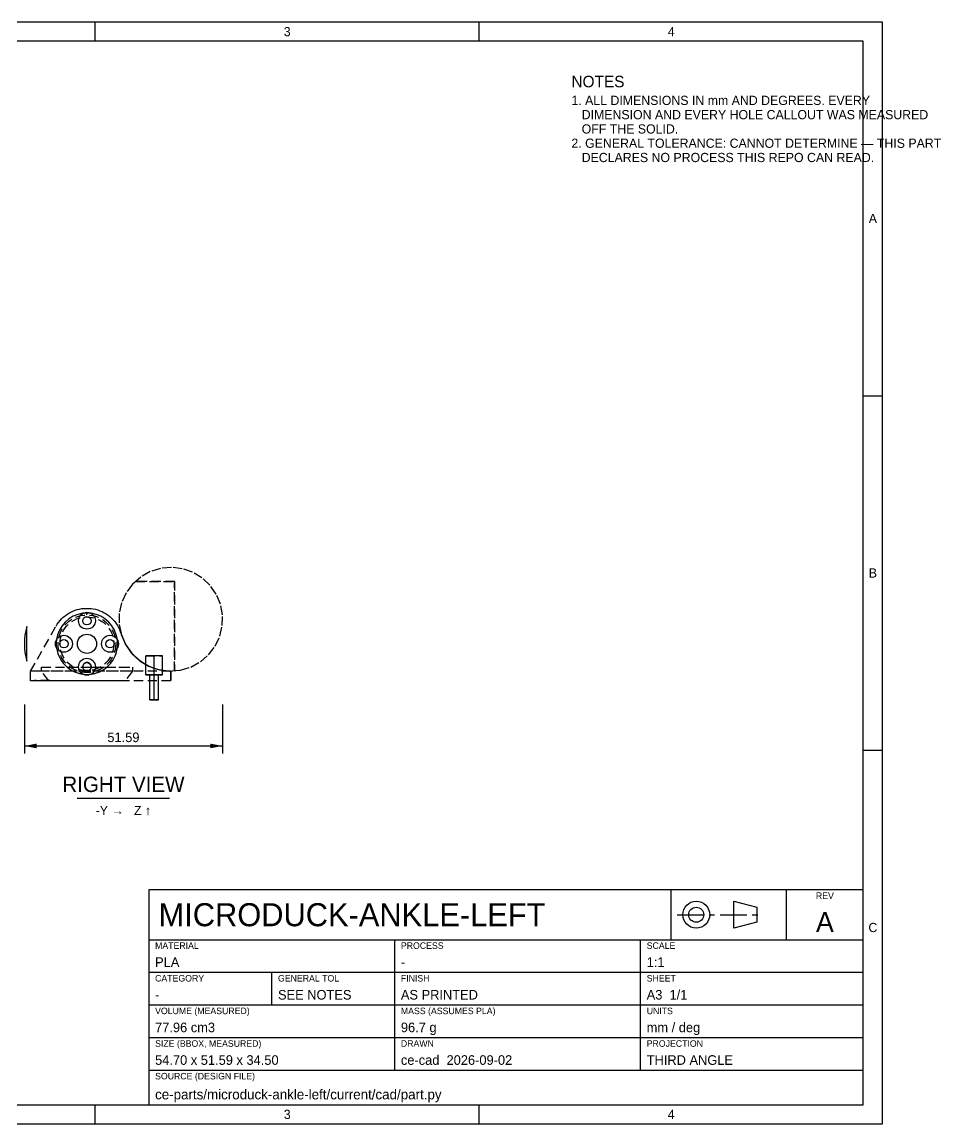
# Model space of a CAD drawing. Header units: millimetres. Extents: x 5 to 430, y 5 to 292.
# Drawn here: x 191 to 430.2, y 5 to 292 of the extents above; entities that cross this region are included whole.
import ezdxf
from ezdxf.enums import TextEntityAlignment as Align

# ---------------------------------------------------------------- set-up
doc = ezdxf.new("R2010")
doc.units = ezdxf.units.MM
doc.linetypes.add('CENTER', pattern=[11.2, 7, -1.4, 1.4, -1.4])
doc.linetypes.add('HIDDEN', pattern=[3.6, 2.4, -1.2])
for name, color, linetype in [('CENTER', 4, 'CENTER'), ('DIM', 3, 'CONTINUOUS'), ('FRAME', 7, 'CONTINUOUS'), ('HIDDEN', 8, 'HIDDEN'), ('TEXT', 3, 'CONTINUOUS'), ('TITLE', 7, 'CONTINUOUS'), ('VISIBLE', 7, 'CONTINUOUS')]:
    doc.layers.add(name, color=color, linetype=linetype)

msp = doc.modelspace()

# ---------------------------------------------------------------- linework, layer by layer
at = {"layer": 'CENTER'}
msp.add_line((361.5, 59.5), (383.75, 59.5), dxfattribs=at)
at = {"layer": 'DIM'}
for p, q in [((191.556583, 114.256823), (191.556583, 101.456823)), ((243.143417, 114.256823), (243.143417, 101.456823)), ((191.556583, 103.456823), (243.143417, 103.456823))]:
    msp.add_line(p, q, dxfattribs=at)
for points in [[(191.556583, 103.456823), (194.756583, 102.848823), (194.756583, 104.064823)], [(243.143417, 103.456823), (239.943417, 104.064823), (239.943417, 102.848823)]]:
    msp.add_solid(points, dxfattribs=at)
at = {"layer": 'FRAME'}
for p, q in [((410, 287), (10, 287)), ((410, 10), (410, 287)), ((410, 66), (224, 66)), ((224, 66), (224, 10)), ((410, 10), (410, 66)), ((10, 10), (410, 10)), ((224, 10), (410, 10))]:
    msp.add_line(p, q, dxfattribs=at)
at = {"layer": 'HIDDEN'}
for p, q in [((227.040204, 149.694068), (224.33579, 148.848702)), ((227.040204, 149.694068), (224.33579, 148.848702)), ((229.8615, 149.956343), (227.040204, 149.694068)), ((229.8615, 149.956343), (227.040204, 149.694068)), ((232.6754, 149.623972), (229.8615, 149.956343)), ((232.6754, 149.623972), (229.8615, 149.956343)), ((235.357949, 148.711597), (232.6754, 149.623972)), ((235.357949, 148.711597), (232.6754, 149.623972)), ((221.867389, 147.457482), (219.743733, 145.581693)), ((221.867389, 147.457482), (220.555625, 146.298823)), ((224.33579, 148.848702), (221.867389, 147.457482)), ((224.33579, 148.848702), (221.867389, 147.457482)), ((237.790982, 147.259408), (235.357949, 148.711597)), ((237.790982, 147.259408), (235.357949, 148.711597)), ((239.867321, 145.331374), (237.790982, 147.259408)), ((239.867321, 145.331374), (237.790982, 147.259408)), ((219.743733, 145.581693), (218.058371, 143.303963)), ((219.743733, 145.581693), (218.058371, 143.303963)), ((219.743733, 145.581693), (218.058371, 143.303963)), ((220.555625, 146.298823), (219.743733, 145.581693)), ((220.555625, 146.298823), (219.743733, 145.581693)), ((230.693583, 146.298823), (220.555625, 146.298823)), ((220.555625, 146.298823), (230.693583, 146.298823)), ((230.693583, 123.06844), (230.693583, 146.298823)), ((230.693583, 146.298823), (230.693583, 123.06844)), ((241.495505, 143.012427), (239.867321, 145.331374)), ((241.495505, 143.012427), (239.867321, 145.331374)), ((216.885543, 140.724626), (216.276914, 137.957305)), ((216.885543, 140.724626), (216.276914, 137.957305)), ((216.885543, 140.724626), (216.276914, 137.957305)), ((218.058371, 143.303963), (216.885543, 140.724626)), ((218.058371, 143.303963), (216.885543, 140.724626)), ((218.058371, 143.303963), (216.885543, 140.724626)), ((242.603811, 140.404716), (241.495505, 143.012427)), ((242.603811, 140.404716), (241.495505, 143.012427)), ((202.633129, 137.709828), (203.140447, 138.033245)), ((202.633129, 137.709828), (203.140447, 138.033245)), ((202.633129, 137.709828), (203.140447, 138.033245)), ((203.140447, 138.033245), (203.667717, 138.322999)), ((203.140447, 138.033245), (203.667717, 138.322999)), ((203.140447, 138.033245), (203.667717, 138.322999)), ((203.667717, 138.322999), (204.212709, 138.577863)), ((203.667717, 138.322999), (204.212709, 138.577863)), ((203.667717, 138.322999), (204.212709, 138.577863)), ((204.212709, 138.577863), (204.773115, 138.796759)), ((204.212709, 138.577863), (204.773115, 138.796759)), ((204.212709, 138.577863), (204.773115, 138.796759)), ((204.773115, 138.796759), (205.346566, 138.978762)), ((204.773115, 138.796759), (205.346566, 138.978762)), ((204.773115, 138.796759), (205.346566, 138.978762)), ((205.346566, 138.978762), (205.930636, 139.1231)), ((205.346566, 138.978762), (205.930636, 139.1231)), ((205.346566, 138.978762), (205.930636, 139.1231)), ((205.930636, 139.1231), (206.522853, 139.229165)), ((205.930636, 139.1231), (206.522853, 139.229165)), ((205.930636, 139.1231), (206.522853, 139.229165)), ((206.522853, 139.229165), (207.120713, 139.275823)), ((206.522853, 139.229165), (207.120713, 139.275823)), ((206.522853, 139.229165), (207.120713, 139.275823)), ((207.120713, 139.275823), (207.721685, 139.275823)), ((207.120713, 139.275823), (207.721685, 139.275823)), ((207.120713, 139.275823), (207.721685, 139.275823)), ((207.721685, 139.275823), (208.323229, 139.275823)), ((207.721685, 139.275823), (208.323229, 139.275823)), ((207.721685, 139.275823), (208.323229, 139.275823)), ((207.856583, 137.575823), (207.856583, 138.075823)), ((207.856583, 137.575823), (207.856583, 138.075823)), ((207.856583, 137.575823), (207.856583, 138.075823)), ((208.323229, 139.275823), (208.922798, 139.264168)), ((208.323229, 139.275823), (208.922798, 139.264168)), ((208.323229, 139.275823), (208.922798, 139.264168)), ((208.922798, 139.264168), (209.517857, 139.17542)), ((208.922798, 139.264168), (209.517857, 139.17542)), ((208.922798, 139.264168), (209.517857, 139.17542)), ((209.517857, 139.17542), (210.105888, 139.048177)), ((209.517857, 139.17542), (210.105888, 139.048177)), ((209.517857, 139.17542), (210.105888, 139.048177)), ((210.105888, 139.048177), (210.684403, 138.882976)), ((210.105888, 139.048177), (210.684403, 138.882976)), ((210.105888, 139.048177), (210.684403, 138.882976)), ((210.684403, 138.882976), (211.250955, 138.680516)), ((210.684403, 138.882976), (211.250955, 138.680516)), ((210.684403, 138.882976), (211.250955, 138.680516)), ((211.250955, 138.680516), (211.803147, 138.441654)), ((211.250955, 138.680516), (211.803147, 138.441654)), ((211.250955, 138.680516), (211.803147, 138.441654)), ((211.803147, 138.441654), (212.338643, 138.167401)), ((211.803147, 138.441654), (212.338643, 138.167401)), ((211.803147, 138.441654), (212.338643, 138.167401)), ((212.338643, 138.167401), (212.855178, 137.858917)), ((212.338643, 138.167401), (212.855178, 137.858917)), ((212.338643, 138.167401), (212.855178, 137.858917)), ((212.855178, 137.858917), (213.350566, 137.517506)), ((212.855178, 137.858917), (213.350566, 137.517506)), ((212.855178, 137.858917), (213.350566, 137.517506)), ((216.276914, 137.957305), (216.259292, 135.123899)), ((216.276914, 137.957305), (216.259292, 135.123899)), ((216.276914, 137.957305), (216.259292, 135.123899)), ((243.143417, 137.623111), (242.603811, 140.404716)), ((243.143417, 137.623111), (242.603811, 140.404716)), ((199.807987, 134.634618), (200.121369, 135.148196)), ((199.807987, 134.634618), (200.121369, 135.148196)), ((199.807987, 134.634618), (200.121369, 135.148196)), ((200.121369, 135.148196), (200.467475, 135.640316)), ((200.121369, 135.148196), (200.467475, 135.640316)), ((200.121369, 135.148196), (200.467475, 135.640316)), ((200.467475, 135.640316), (200.84484, 136.108895)), ((200.467475, 135.640316), (200.84484, 136.108895)), ((200.467475, 135.640316), (200.84484, 136.108895)), ((200.84484, 136.108895), (201.251868, 136.551952)), ((200.84484, 136.108895), (201.251868, 136.551952)), ((200.84484, 136.108895), (201.251868, 136.551952)), ((201.251868, 136.551952), (201.686837, 136.967611)), ((201.251868, 136.551952), (201.686837, 136.967611)), ((201.251868, 136.551952), (201.686837, 136.967611)), ((201.686837, 136.967611), (202.147908, 137.354115)), ((201.686837, 136.967611), (202.147908, 137.354115)), ((201.686837, 136.967611), (202.147908, 137.354115)), ((202.147908, 137.354115), (202.633129, 137.709828)), ((202.147908, 137.354115), (202.633129, 137.709828)), ((202.147908, 137.354115), (202.633129, 137.709828)), ((213.350566, 137.517506), (213.822713, 137.144613)), ((213.350566, 137.517506), (213.822713, 137.144613)), ((213.350566, 137.517506), (213.822713, 137.144613)), ((213.822713, 137.144613), (214.269619, 136.741816)), ((213.822713, 137.144613), (214.269619, 136.741816)), ((213.822713, 137.144613), (214.269619, 136.741816)), ((214.269619, 136.741816), (214.689396, 136.310819)), ((214.269619, 136.741816), (214.689396, 136.310819)), ((214.269619, 136.741816), (214.689396, 136.310819)), ((214.689396, 136.310819), (215.080266, 135.853444)), ((214.689396, 136.310819), (215.080266, 135.853444)), ((214.689396, 136.310819), (215.080266, 135.853444)), ((215.080266, 135.853444), (215.440576, 135.371627)), ((215.080266, 135.853444), (215.440576, 135.371627)), ((215.080266, 135.853444), (215.440576, 135.371627)), ((215.440576, 135.371627), (215.768803, 134.867407)), ((215.440576, 135.371627), (215.768803, 134.867407)), ((215.440576, 135.371627), (215.768803, 134.867407)), ((216.259292, 135.123899), (216.833454, 132.349221)), ((216.259292, 135.123899), (216.799282, 132.514364)), ((216.259292, 135.123899), (216.833454, 132.349221)), ((243.090555, 134.790144), (243.143417, 137.623111)), ((243.090555, 134.790144), (243.143417, 137.623111)), ((193.193583, 122.956823), (199.807987, 134.634618)), ((193.193583, 122.956823), (199.807987, 134.634618)), ((193.193583, 122.956823), (199.807987, 134.634618)), ((215.768803, 134.867407), (216.063557, 134.342916)), ((215.768803, 134.867407), (216.063557, 134.342916)), ((215.768803, 134.867407), (216.063557, 134.342916)), ((216.063557, 134.342916), (216.323591, 133.800373)), ((216.063557, 134.342916), (216.323591, 133.800373)), ((216.063557, 134.342916), (216.323591, 133.800373)), ((216.323591, 133.800373), (216.547806, 133.242073)), ((216.323591, 133.800373), (216.547806, 133.242073)), ((216.323591, 133.800373), (216.547806, 133.242073)), ((216.547806, 133.242073), (216.735253, 132.670378)), ((216.547806, 133.242073), (216.735253, 132.670378)), ((216.547806, 133.242073), (216.735253, 132.670378)), ((216.735253, 132.670378), (217.811038, 130.049083)), ((216.735253, 132.670378), (216.799282, 132.514364)), ((216.735253, 132.670378), (217.811038, 130.049083)), ((216.799282, 132.514364), (216.833454, 132.349221)), ((216.799282, 132.514364), (217.336552, 131.205232)), ((216.833454, 132.349221), (217.974109, 129.755497)), ((216.833454, 132.349221), (217.336552, 131.205232)), ((216.833454, 132.349221), (217.974109, 129.755497)), ((241.242733, 129.466057), (242.447552, 132.030606)), ((241.242733, 129.466057), (242.447552, 132.030606)), ((242.447552, 132.030606), (243.090555, 134.790144)), ((242.447552, 132.030606), (243.090555, 134.790144)), ((217.336552, 131.205232), (217.90622, 129.90987)), ((217.336552, 131.205232), (217.811038, 130.049083)), ((217.811038, 130.049083), (219.410253, 127.710064)), ((217.811038, 130.049083), (217.90622, 129.90987)), ((217.811038, 130.049083), (219.410253, 127.710064)), ((217.90622, 129.90987), (217.974109, 129.755497)), ((217.90622, 129.90987), (218.704903, 128.741712)), ((217.974109, 129.755497), (219.63101, 127.45698)), ((217.974109, 129.755497), (218.704903, 128.741712)), ((217.974109, 129.755497), (219.63101, 127.45698)), ((239.529171, 127.209466), (241.242733, 129.466057)), ((239.529171, 127.209466), (241.242733, 129.466057)), ((218.704903, 128.741712), (219.532395, 127.593783)), ((218.704903, 128.741712), (219.410253, 127.710064)), ((219.410253, 127.710064), (221.462451, 125.756354)), ((219.410253, 127.710064), (219.532395, 127.593783)), ((219.410253, 127.710064), (221.462451, 125.756354)), ((219.532395, 127.593783), (219.63101, 127.45698)), ((219.532395, 127.593783), (220.557308, 126.618058)), ((219.63101, 127.45698), (221.73117, 125.554922)), ((219.63101, 127.45698), (220.557308, 126.618058)), ((219.63101, 127.45698), (221.73117, 125.554922)), ((220.557308, 126.618058), (221.606173, 125.668128)), ((220.557308, 126.618058), (221.462451, 125.756354)), ((223.154583, 126.956823), (227.554583, 126.956823)), ((237.382348, 125.360236), (239.529171, 127.209466)), ((237.382348, 125.360236), (239.529171, 127.209466)), ((196.034583, 123.956823), (206.763039, 123.956823)), ((196.034583, 122.956823), (196.034583, 123.956823)), ((196.034583, 123.956823), (202.718385, 123.956823)), ((196.034583, 122.956823), (196.034583, 123.956823)), ((196.034583, 123.956823), (206.763039, 123.956823)), ((196.034583, 123.956823), (206.763039, 123.956823)), ((196.034583, 123.956823), (206.763039, 123.956823)), ((196.034583, 123.956823), (206.763039, 123.956823)), ((196.034583, 123.956823), (202.718385, 123.956823)), ((196.034583, 123.956823), (206.763039, 123.956823)), ((196.034583, 123.956823), (206.763039, 123.956823)), ((196.034583, 123.956823), (202.718385, 123.956823)), ((196.034583, 123.956823), (206.763039, 123.956823)), ((202.703153, 123.956823), (202.718385, 123.956823)), ((202.703153, 123.956823), (213.010013, 123.956823)), ((202.703153, 123.956823), (202.718385, 123.956823)), ((202.703153, 123.956823), (213.010013, 123.956823)), ((202.703153, 123.956823), (202.718385, 123.956823)), ((202.703153, 123.956823), (213.010013, 123.956823)), ((206.763039, 123.956823), (208.950127, 123.956823)), ((206.763039, 123.956823), (208.950127, 123.956823)), ((206.763039, 123.956823), (208.950127, 123.956823)), ((206.763039, 123.956823), (208.950127, 123.956823)), ((206.763039, 123.956823), (208.950127, 123.956823)), ((206.763039, 123.956823), (208.950127, 123.956823)), ((206.763039, 123.956823), (208.950127, 123.956823)), ((206.763039, 123.956823), (208.950127, 123.956823)), ((206.763039, 123.956823), (208.950127, 123.956823)), ((206.763039, 123.956823), (208.950127, 123.956823)), ((206.763039, 123.956823), (208.950127, 123.956823)), ((206.763039, 123.956823), (208.950127, 123.956823)), ((206.763039, 123.956823), (208.950127, 123.956823)), ((206.763039, 123.956823), (208.950127, 123.956823)), ((206.763039, 123.956823), (208.950127, 123.956823)), ((206.763039, 123.956823), (208.950127, 123.956823)), ((208.950127, 123.956823), (219.678583, 123.956823)), ((208.950127, 123.956823), (219.678583, 123.956823)), ((208.950127, 123.956823), (219.678583, 123.956823)), ((208.950127, 123.956823), (219.678583, 123.956823)), ((208.950127, 123.956823), (219.678583, 123.956823)), ((208.950127, 123.956823), (219.678583, 123.956823)), ((208.950127, 123.956823), (219.678583, 123.956823)), ((208.950127, 123.956823), (219.678583, 123.956823)), ((212.99478, 123.956823), (213.010013, 123.956823)), ((212.99478, 123.956823), (219.678583, 123.956823)), ((212.99478, 123.956823), (213.010013, 123.956823)), ((212.99478, 123.956823), (219.678583, 123.956823)), ((212.99478, 123.956823), (213.010013, 123.956823)), ((212.99478, 123.956823), (219.678583, 123.956823)), ((219.678583, 123.956823), (219.678583, 122.956823)), ((219.678583, 123.956823), (219.678583, 122.956823)), ((221.462451, 125.756354), (223.877232, 124.274015)), ((221.462451, 125.756354), (221.606173, 125.668128)), ((221.462451, 125.756354), (223.877232, 124.274015)), ((221.606173, 125.668128), (221.73117, 125.554922)), ((221.606173, 125.668128), (222.812168, 124.927816)), ((221.73117, 125.554922), (224.182077, 124.133107)), ((221.73117, 125.554922), (222.812168, 124.927816)), ((221.73117, 125.554922), (224.182077, 124.133107)), ((222.812168, 124.927816), (224.036204, 124.217731)), ((222.812168, 124.927816), (223.877232, 124.274015)), ((223.877232, 124.274015), (226.548226, 123.328345)), ((223.877232, 124.274015), (224.036204, 124.217731)), ((223.877232, 124.274015), (226.548226, 123.328345)), ((224.036204, 124.217731), (224.182077, 124.133107)), ((224.036204, 124.217731), (225.370157, 123.745442)), ((224.182077, 124.133107), (226.875767, 123.254169)), ((224.182077, 124.133107), (225.370157, 123.745442)), ((224.182077, 124.133107), (226.875767, 123.254169)), ((225.370157, 123.745442), (226.715444, 123.306481)), ((225.370157, 123.745442), (226.548226, 123.328345)), ((232.182114, 123.188163), (234.896833, 123.999826)), ((232.182114, 123.188163), (234.896833, 123.999826)), ((234.896833, 123.999826), (237.382348, 125.360236)), ((234.896833, 123.999826), (237.382348, 125.360236)), ((193.193583, 120.456823), (193.193583, 122.956823)), ((193.193583, 120.456823), (193.193583, 122.956823)), ((193.193583, 120.456823), (193.193583, 122.956823)), ((229.693583, 122.956823), (193.193583, 122.956823)), ((196.034583, 122.956823), (193.193583, 122.956823)), ((219.678583, 122.956823), (196.034583, 122.956823)), ((197.961583, 120.456823), (196.034583, 122.956823)), ((197.961583, 120.456823), (196.034583, 122.956823)), ((219.678583, 122.956823), (217.751583, 120.456823)), ((219.678583, 122.956823), (217.751583, 120.456823)), ((229.693583, 122.956823), (219.678583, 122.956823)), ((223.154583, 121.956823), (227.554583, 121.956823)), ((225.354583, 121.956823), (224.254583, 121.956823)), ((224.254583, 121.956823), (226.454583, 121.956823)), ((226.454583, 121.956823), (225.354583, 121.956823)), ((226.548226, 123.328345), (229.357774, 122.961)), ((226.548226, 123.328345), (226.715444, 123.306481)), ((226.548226, 123.328345), (229.357774, 122.961)), ((226.715444, 123.306481), (226.875767, 123.254169)), ((226.715444, 123.306481), (228.118594, 123.123021)), ((226.875767, 123.254169), (229.693583, 122.956823)), ((226.875767, 123.254169), (228.118594, 123.123021)), ((226.875767, 123.254169), (229.693583, 122.956823)), ((228.118594, 123.123021), (229.525872, 122.97452)), ((228.118594, 123.123021), (229.357774, 122.961)), ((229.357774, 122.961), (232.182114, 123.188163)), ((229.357774, 122.961), (230.693583, 123.06844)), ((229.357774, 122.961), (229.525872, 122.97452)), ((229.525872, 122.97452), (230.693583, 123.06844)), ((229.525872, 122.97452), (229.693583, 122.956823)), ((229.693583, 120.456823), (229.693583, 122.956823)), ((229.693583, 122.956823), (229.693583, 120.456823)), ((229.693583, 122.956823), (229.693583, 120.456823)), ((230.693583, 123.06844), (232.182114, 123.188163)), ((194.193583, 120.456823), (193.193583, 120.456823)), ((229.693583, 120.456823), (193.193583, 120.456823)), ((194.193583, 120.456823), (194.193583, 120.466823)), ((194.193583, 120.466823), (198.193583, 120.466823)), ((194.193583, 120.456823), (194.193583, 120.466823)), ((198.193583, 120.466823), (194.193583, 120.466823)), ((198.193583, 120.456823), (194.193583, 120.456823)), ((217.751583, 120.456823), (197.961583, 120.456823)), ((217.751583, 120.456823), (197.961583, 120.456823)), ((198.193583, 120.456823), (198.193583, 120.466823)), ((198.193583, 120.456823), (198.193583, 120.466823)), ((229.693583, 120.456823), (198.193583, 120.456823)), ((224.254583, 115.456823), (226.454583, 115.456823))]:
    msp.add_line(p, q, dxfattribs=at)
for radius in [7.5, 7.5, 7.5, 7.5, 7, 7]:
    msp.add_circle((207.856583, 130.075823), radius, dxfattribs=at)
for centre, radius, start, end in [((207.856583, 130.075823), 8, 90, 97.585057), ((207.856583, 130.075823), 8, 90, 97.585057), ((207.856583, 130.075823), 8, 90, 97.585057), ((207.856583, 130.075823), 8, 82.414943, 90), ((207.856583, 130.075823), 8, 82.414943, 90), ((207.856583, 130.075823), 8, 82.414943, 90), ((207.856583, 130.075823), 8, 172.414943, 187.585057), ((207.856583, 130.075823), 8, 172.414943, 187.585057), ((207.856583, 130.075823), 8, 172.414943, 187.585057), ((207.856583, 130.075823), 8, 352.414943, 7.585057), ((207.856583, 130.075823), 8, 352.414943, 7.585057), ((207.856583, 130.075823), 8, 352.414943, 7.585057), ((207.856583, 130.075823), 7.990196, 229.979419, 310.020581), ((207.856583, 130.075823), 7.990196, 229.979419, 310.020581), ((207.856583, 130.075823), 7.990196, 229.979419, 310.020581), ((207.856583, 124.075823), 1.1, 90, 186.210516), ((207.856583, 124.075823), 1.1, 90, 186.210516), ((207.856583, 124.075823), 1.1, 90, 186.210516), ((207.856583, 124.075823), 1.1, 90, 186.210516), ((207.856583, 124.075823), 1.1, 90, 186.210516), ((207.856583, 124.075823), 1.1, 90, 186.210516), ((207.856583, 124.075823), 1.1, 90, 186.210516), ((207.856583, 124.075823), 1.1, 90, 186.210516), ((207.856583, 124.075823), 1.1, 90, 186.210516), ((207.856583, 124.075823), 1.1, 90, 186.210516), ((207.856583, 124.075823), 1.1, 90, 186.210516), ((207.856583, 124.075823), 1.1, 90, 186.210516), ((207.856583, 124.075823), 1.1, 90, 186.210516), ((207.856583, 124.075823), 1.1, 90, 186.210516), ((207.856583, 124.075823), 1.1, 90, 186.210516), ((207.856583, 124.075823), 1.1, 186.210516, 353.789484), ((207.856583, 124.075823), 1.1, 186.210516, 353.789484), ((207.856583, 124.075823), 1.1, 186.210516, 353.789484), ((207.856583, 124.075823), 1.1, 186.210516, 353.789484), ((207.856583, 124.075823), 1.1, 186.210516, 353.789484), ((207.856583, 124.075823), 1.1, 186.210516, 353.789484), ((207.856583, 124.075823), 1.1, 186.210516, 353.789484), ((207.856583, 124.075823), 1.1, 353.789484, 90), ((207.856583, 124.075823), 1.1, 353.789484, 90), ((207.856583, 124.075823), 1.1, 353.789484, 90), ((207.856583, 124.075823), 1.1, 353.789484, 90), ((207.856583, 124.075823), 1.1, 353.789484, 90), ((207.856583, 124.075823), 1.1, 353.789484, 90), ((207.856583, 124.075823), 1.1, 353.789484, 90), ((207.856583, 124.075823), 1.1, 353.789484, 90), ((207.856583, 124.075823), 1.1, 353.789484, 90), ((207.856583, 124.075823), 1.1, 353.789484, 90), ((207.856583, 124.075823), 1.1, 353.789484, 90), ((207.856583, 124.075823), 1.1, 353.789484, 90), ((207.856583, 124.075823), 1.1, 353.789484, 90), ((207.856583, 124.075823), 1.1, 353.789484, 90), ((207.856583, 124.075823), 1.1, 353.789484, 90), ((207.856583, 130.075823), 8, 262.414943, 277.585057), ((207.856583, 130.075823), 8, 262.414943, 277.585057), ((207.856583, 130.075823), 8, 262.414943, 277.585057)]:
    msp.add_arc(centre, radius, start, end, dxfattribs=at)
at = {"layer": 'TEXT'}
msp.add_line((205.35, 89.856823), (229.35, 89.856823), dxfattribs=at)
at = {"layer": 'TITLE'}
for p, q in [((415, 292), (5, 292)), ((210, 287), (210, 292)), ((310, 287), (310, 292)), ((415, 5), (415, 292)), ((410, 194.666667), (415, 194.666667)), ((410, 102.333333), (415, 102.333333)), ((360, 53), (360, 66)), ((390, 53), (390, 66)), ((376.3, 56), (376.3, 63)), ((376.3, 63), (382.25, 61.46)), ((382.25, 61.46), (382.25, 57.54)), ((382.25, 57.54), (376.3, 56)), ((224, 53), (410, 53)), ((288, 19), (288, 53)), ((352, 19), (352, 53)), ((224, 44.5), (410, 44.5)), ((256, 36), (256, 44.5)), ((224, 36), (410, 36)), ((224, 27.5), (410, 27.5)), ((224, 19), (410, 19)), ((210, 5), (210, 10)), ((310, 5), (310, 10)), ((5, 5), (415, 5))]:
    msp.add_line(p, q, dxfattribs=at)
for radius in [3.5, 1.96]:
    msp.add_circle((366.5, 59.5), radius, dxfattribs=at)
at = {"layer": 'VISIBLE'}
for p, q in [((192.193583, 125.56357), (192.193583, 134.588077)), ((214.871037, 126.22908), (215.195755, 126.892027)), ((215.195755, 126.892027), (215.457982, 127.582084)), ((215.457982, 127.582084), (215.655485, 128.293373)), ((225.354583, 126.956823), (223.154583, 126.956823)), ((223.154583, 121.956823), (223.154583, 126.956823)), ((227.554583, 126.956823), (225.354583, 126.956823)), ((225.354583, 121.956823), (225.354583, 126.956823)), ((227.554583, 121.956823), (227.554583, 126.956823)), ((213.010013, 123.956823), (213.552103, 124.457901)), ((213.552103, 124.457901), (214.045697, 125.006813)), ((214.045697, 125.006813), (214.486594, 125.598887)), ((214.486594, 125.598887), (214.871037, 126.22908)), ((225.354583, 121.956823), (223.154583, 121.956823)), ((224.254583, 115.456823), (224.254583, 121.956823)), ((227.554583, 121.956823), (225.354583, 121.956823)), ((225.354583, 115.456823), (225.354583, 121.956823)), ((226.454583, 115.456823), (226.454583, 121.956823)), ((225.354583, 115.456823), (224.254583, 115.456823)), ((226.454583, 115.456823), (225.354583, 115.456823))]:
    msp.add_line(p, q, dxfattribs=at)
for centre, radius in [((207.856583, 136.075823), 2.2), ((207.856583, 136.075823), 1.1), ((201.856583, 130.075823), 2.2), ((207.856583, 130.075823), 2.5), ((207.856583, 130.075823), 2.5), ((207.856583, 130.075823), 2.5), ((207.856583, 130.075823), 2.5), ((213.856583, 130.075823), 2.2), ((201.856583, 130.075823), 1.1), ((213.856583, 130.075823), 1.1), ((207.856583, 124.075823), 2.2), ((207.856583, 124.075823), 1.1)]:
    msp.add_circle(centre, radius, dxfattribs=at)
for radius, start, end in [(8, 97.585057, 172.414943), (8, 97.585057, 172.414943), (8, 97.585057, 172.414943), (8, 7.585057, 82.414943), (8, 7.585057, 82.414943), (8, 7.585057, 82.414943), (16.3, 163.929176, 196.070824), (8, 187.585057, 229.895873), (8, 187.585057, 229.895873), (8, 187.585057, 229.895873), (8, 310.104127, 352.414943), (8, 310.104127, 352.414943), (8, 229.895873, 262.414943), (8, 229.895873, 262.414943), (8, 229.895873, 262.414943), (8, 277.585057, 310.104127), (8, 277.585057, 310.104127), (8, 277.585057, 310.104127)]:
    msp.add_arc((207.856583, 130.075823), radius, start, end, dxfattribs=at)

# ---------------------------------------------------------------- texts
at = {"layer": 'TEXT'}
for s, height, p in [('NOTES', 3, (334, 275)), ('1. ALL DIMENSIONS IN mm AND DEGREES. EVERY', 2.4, (334, 270.4)), ('   DIMENSION AND EVERY HOLE CALLOUT WAS MEASURED', 2.4, (334, 266.68)), ('   OFF THE SOLID.', 2.4, (334, 262.96)), ('2. GENERAL TOLERANCE: CANNOT DETERMINE — THIS PART', 2.4, (334, 259.24)), ('   DECLARES NO PROCESS THIS REPO CAN READ.', 2.4, (334, 255.52)), ('PLA', 2.5, (225.6, 45.9)), ('-', 2.5, (289.6, 45.9)), ('1:1', 2.5, (353.6, 45.9)), ('-', 2.5, (225.6, 37.4)), ('SEE NOTES', 2.5, (257.6, 37.4)), ('AS PRINTED', 2.5, (289.6, 37.4)), ('A3  1/1', 2.5, (353.6, 37.4)), ('77.96 cm3', 2.5, (225.6, 28.9)), ('96.7 g', 2.5, (289.6, 28.9)), ('mm / deg', 2.5, (353.6, 28.9)), ('ce-cad  2026-09-02', 2.5, (289.6, 20.4)), ('54.70 x 51.59 x 34.50', 2.5, (225.6, 20.4)), ('THIRD ANGLE', 2.5, (353.6, 20.4)), ('ce-parts/microduck-ankle-left/current/cad/part.py', 2.6, (225.6, 11.4))]:
    msp.add_text(s, height=height, dxfattribs=at).set_placement(p)
for s, height, p in [('51.59', 2.5, (217.35, 104.456823)), ('RIGHT VIEW', 4, (217.35, 91.456823)), ('-Y →   Z ↑', 2.4, (217.35, 85.456823)), ('A', 5.2, (400, 55))]:
    msp.add_text(s, height=height, dxfattribs=at).set_placement(p, align=Align.CENTER)
msp.add_text('MICRODUCK-ANKLE-LEFT', height=6, dxfattribs=at).set_placement((226.5, 59.5), align=Align.MIDDLE_LEFT)
at = {"layer": 'TITLE'}
for s, p in [('3', (260, 289.5)), ('4', (360, 289.5)), ('A', (412.5, 240.833333)), ('B', (412.5, 148.5)), ('C', (412.5, 56.166667)), ('3', (260, 7.5)), ('4', (360, 7.5))]:
    msp.add_text(s, height=2.4, dxfattribs=at).set_placement(p, align=Align.MIDDLE_CENTER)
msp.add_text('REV', height=1.7, dxfattribs=at).set_placement((400, 63.6), align=Align.CENTER)
for s, p in [('MATERIAL', (225.6, 50.6)), ('PROCESS', (289.6, 50.6)), ('SCALE', (353.6, 50.6)), ('CATEGORY', (225.6, 42.1)), ('GENERAL TOL', (257.6, 42.1)), ('FINISH', (289.6, 42.1)), ('SHEET', (353.6, 42.1)), ('VOLUME (MEASURED)', (225.6, 33.6)), ('MASS (ASSUMES PLA)', (289.6, 33.6)), ('UNITS', (353.6, 33.6)), ('SIZE (BBOX, MEASURED)', (225.6, 25.1)), ('DRAWN', (289.6, 25.1)), ('PROJECTION', (353.6, 25.1)), ('SOURCE (DESIGN FILE)', (225.6, 16.6))]:
    msp.add_text(s, height=1.7, dxfattribs=at).set_placement(p)

doc.saveas('drawing.dxf')
